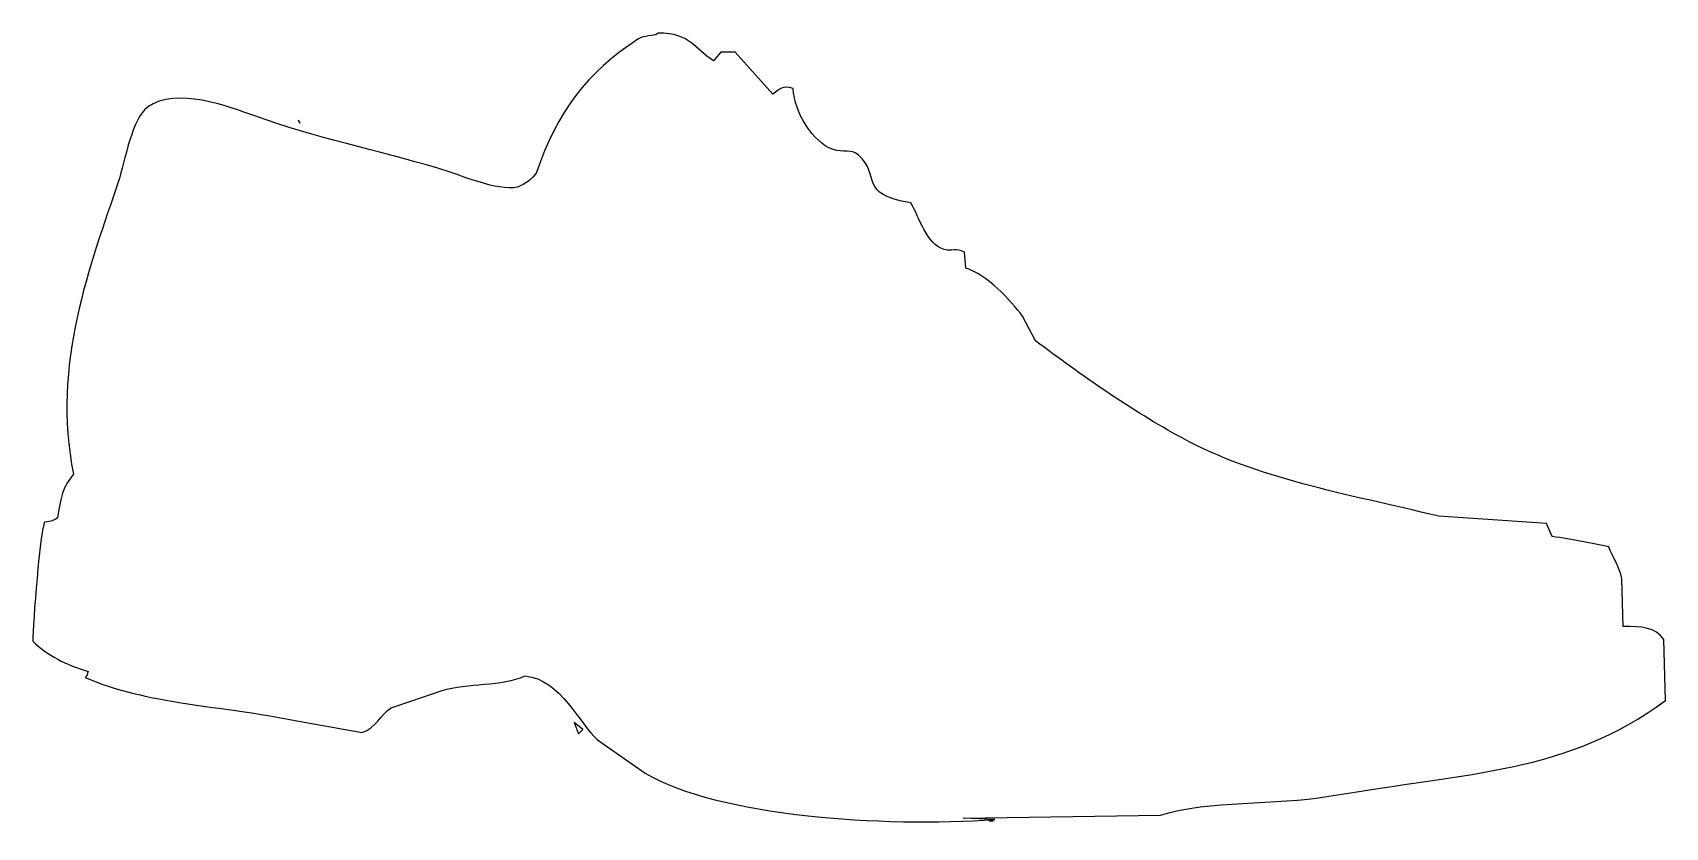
# Model space of a CAD drawing. Header units: centimetres. Extents: x -7 to 7, y -3.4 to 3.4.
import ezdxf

# ---------------------------------------------------------------- set-up
doc = ezdxf.new("R2010")
doc.units = ezdxf.units.CM
doc.header["$MEASUREMENT"] = 0
doc.layers.add('Camada 1', color=7, linetype='Continuous')

msp = doc.modelspace()

# ---------------------------------------------------------------- linework, layer by layer
at = {"layer": 'Camada 1'}
for points, knots in [([(-1.63319, 3.37555), (-1.35818, 3.38058), (-1.32344, 3.23823), (-1.16128, 3.13952), (-1.16128, 3.13952), (-1.16128, 3.13952), (-1.0991, 3.21403), (-1.0991, 3.21403), (-1.0991, 3.21403), (-1.0991, 3.21403), (-0.97491, 3.21403), (-0.97491, 3.21403), (-0.97491, 3.21403), (-0.97491, 3.21403), (-0.65204, 2.85396), (-0.65204, 2.85396), (-0.65204, 2.85396), (-0.59928, 2.89568), (-0.56907, 2.92976), (-0.47816, 2.90365), (-0.47816, 2.90365), (-0.47073, 2.69381), (-0.30602, 2.44058), (-0.14277, 2.38205), (-0.14277, 2.38205), (-0.0449, 2.34683), (0.0173, 2.39049), (0.08075, 2.33236), (0.08075, 2.33236), (0.28001, 2.14959), (0.06752, 2.00219), (0.52782, 1.92247), (0.52782, 1.92247), (0.6055, 1.79568), (0.66159, 1.56909), (0.81346, 1.52507), (0.81346, 1.52507), (0.88336, 1.50478), (0.91265, 1.54113), (0.9874, 1.50025), (0.9874, 1.50025), (0.9874, 1.50025), (0.99973, 1.36365), (0.99973, 1.36365), (0.99973, 1.36365), (1.17954, 1.30949), (1.3788, 1.09229), (1.48416, 0.95384), (1.48416, 0.95384), (1.48416, 0.95384), (1.59595, 0.74273), (1.59595, 0.74273), (1.59595, 0.74273), (1.98663, 0.44735), (2.41388, 0.14702), (2.85042, -0.08933), (2.85042, -0.08933), (3.49701, -0.43948), (4.22461, -0.5601), (5.04863, -0.76005), (5.04863, -0.76005), (5.04863, -0.76005), (5.96777, -0.82215), (5.96777, -0.82215), (5.96777, -0.82215), (5.96777, -0.82215), (6.01738, -0.93391), (6.01738, -0.93391), (6.01738, -0.93391), (6.19341, -0.95397), (6.35853, -0.99569), (6.50181, -1.02085), (6.50181, -1.02085), (6.53459, -1.10972), (6.59277, -1.18285), (6.61357, -1.29406), (6.61357, -1.29406), (6.61357, -1.29406), (6.62601, -1.70387), (6.62601, -1.70387), (6.62601, -1.70387), (6.78413, -1.70183), (6.89824, -1.70929), (6.97383, -1.81566), (6.97383, -1.81566), (6.97383, -1.81566), (6.98616, -2.33723), (6.98616, -2.33723), (6.98616, -2.33723), (6.14957, -2.95657), (5.32466, -2.94797), (4.10485, -3.15688), (4.10485, -3.15688), (3.64283, -3.2361), (3.09025, -3.18495), (2.66419, -3.31838), (2.66419, -3.31838), (2.66419, -3.31838), (0.97498, -3.3432), (0.97498, -3.3432), (0.97498, -3.3432), (0.97498, -3.3432), (1.24819, -3.35556), (1.24819, -3.35556), (1.24819, -3.35556), (0.28341, -3.42261), (-1.11819, -3.32934), (-1.74491, -2.95813), (-1.74491, -2.95813), (-1.74491, -2.95813), (-2.15472, -2.67251), (-2.15472, -2.67251), (-2.15472, -2.67251), (-2.30522, -2.54466), (-2.46365, -2.15448), (-2.77575, -2.12617), (-2.77575, -2.12617), (-2.96715, -2.21399), (-3.26885, -2.18769), (-3.48362, -2.25021), (-3.48362, -2.25021), (-3.48362, -2.25021), (-3.91836, -2.39941), (-3.91836, -2.39941), (-3.91836, -2.39941), (-4.00864, -2.45786), (-4.05571, -2.57181), (-4.16675, -2.61047), (-4.16675, -2.61047), (-4.16675, -2.61047), (-4.72568, -2.5112), (-4.72568, -2.5112), (-4.72568, -2.5112), (-5.38947, -2.37555), (-6.00245, -2.3724), (-6.539, -2.13853), (-6.539, -2.13853), (-6.51336, -2.11419), (-6.52617, -2.13382), (-6.51416, -2.08887), (-6.51416, -2.08887), (-6.69095, -2.03431), (-6.87251, -1.94941), (-6.98607, -1.82799), (-6.98607, -1.82799), (-6.98803, -1.68464), (-6.92193, -0.87443), (-6.88672, -0.80966), (-6.88672, -0.80966), (-6.82277, -0.80577), (-6.81057, -0.79715), (-6.77485, -0.77249), (-6.77485, -0.77249), (-6.74352, -0.56731), (-6.73133, -0.51844), (-6.63832, -0.39993), (-6.63832, -0.39993), (-6.83102, 0.53968), (-6.4919, 1.39707), (-6.25325, 2.10874), (-6.25325, 2.10874), (-6.19774, 2.27458), (-6.13776, 2.64997), (-6.00489, 2.7421), (-6.00489, 2.7421), (-5.76049, 2.92003), (-5.30959, 2.74813), (-5.08591, 2.66759), (-5.08591, 2.66759), (-4.56627, 2.48061), (-4.03988, 2.37239), (-3.52098, 2.22055), (-3.52098, 2.22055), (-3.34485, 2.16901), (-3.00864, 2.01761), (-2.83788, 2.05907), (-2.83788, 2.05907), (-2.77586, 2.0818), (-2.70704, 2.12831), (-2.67643, 2.18334), (-2.67643, 2.18334), (-2.50069, 2.69989), (-2.24217, 3.04226), (-1.80704, 3.32586), (-1.80704, 3.32586), (-1.75218, 3.36161), (-1.67849, 3.34325), (-1.63319, 3.37555)], [0, 0, 0, 0, 0.02083333, 0.02083333, 0.02083333, 0.02083333, 0.04166667, 0.04166667, 0.04166667, 0.04166667, 0.0625, 0.0625, 0.0625, 0.0625, 0.08333333, 0.08333333, 0.08333333, 0.08333333, 0.10416667, 0.10416667, 0.10416667, 0.10416667, 0.125, 0.125, 0.125, 0.125, 0.14583333, 0.14583333, 0.14583333, 0.14583333, 0.16666667, 0.16666667, 0.16666667, 0.16666667, 0.1875, 0.1875, 0.1875, 0.1875, 0.20833333, 0.20833333, 0.20833333, 0.20833333, 0.22916667, 0.22916667, 0.22916667, 0.22916667, 0.25, 0.25, 0.25, 0.25, 0.27083333, 0.27083333, 0.27083333, 0.27083333, 0.29166667, 0.29166667, 0.29166667, 0.29166667, 0.3125, 0.3125, 0.3125, 0.3125, 0.33333333, 0.33333333, 0.33333333, 0.33333333, 0.35416667, 0.35416667, 0.35416667, 0.35416667, 0.375, 0.375, 0.375, 0.375, 0.39583333, 0.39583333, 0.39583333, 0.39583333, 0.41666667, 0.41666667, 0.41666667, 0.41666667, 0.4375, 0.4375, 0.4375, 0.4375, 0.45833333, 0.45833333, 0.45833333, 0.45833333, 0.47916667, 0.47916667, 0.47916667, 0.47916667, 0.5, 0.5, 0.5, 0.5, 0.52083333, 0.52083333, 0.52083333, 0.52083333, 0.54166667, 0.54166667, 0.54166667, 0.54166667, 0.5625, 0.5625, 0.5625, 0.5625, 0.58333333, 0.58333333, 0.58333333, 0.58333333, 0.60416667, 0.60416667, 0.60416667, 0.60416667, 0.625, 0.625, 0.625, 0.625, 0.64583333, 0.64583333, 0.64583333, 0.64583333, 0.66666667, 0.66666667, 0.66666667, 0.66666667, 0.6875, 0.6875, 0.6875, 0.6875, 0.70833333, 0.70833333, 0.70833333, 0.70833333, 0.72916667, 0.72916667, 0.72916667, 0.72916667, 0.75, 0.75, 0.75, 0.75, 0.77083333, 0.77083333, 0.77083333, 0.77083333, 0.79166667, 0.79166667, 0.79166667, 0.79166667, 0.8125, 0.8125, 0.8125, 0.8125, 0.83333333, 0.83333333, 0.83333333, 0.83333333, 0.85416667, 0.85416667, 0.85416667, 0.85416667, 0.875, 0.875, 0.875, 0.875, 0.89583333, 0.89583333, 0.89583333, 0.89583333, 0.91666667, 0.91666667, 0.91666667, 0.91666667, 0.9375, 0.9375, 0.9375, 0.9375, 0.95833333, 0.95833333, 0.95833333, 0.95833333, 1, 1, 1, 1]), ([(-4.71329, 2.63043), (-4.71329, 2.63043), (-4.70088, 2.60559), (-4.70088, 2.60559), (-4.70088, 2.60559), (-4.70088, 2.60559), (-4.71329, 2.63043), (-4.71329, 2.63043)], [0, 0, 0, 0, 0.33333333, 0.33333333, 0.33333333, 0.33333333, 1, 1, 1, 1]), ([(-2.35349, -2.52362), (-2.35349, -2.52362), (-2.27898, -2.58564), (-2.27898, -2.58564), (-2.27898, -2.58564), (-2.27898, -2.58564), (-2.31631, -2.62297), (-2.31631, -2.62297), (-2.31631, -2.62297), (-2.31631, -2.62297), (-2.35349, -2.52362), (-2.35349, -2.52362)], [0, 0, 0, 0, 0.25, 0.25, 0.25, 0.25, 0.5, 0.5, 0.5, 0.5, 1, 1, 1, 1]), ([(1.19854, -3.36812), (1.19854, -3.36812), (1.23579, -3.36812), (1.23579, -3.36812), (1.23579, -3.36812), (1.23579, -3.36812), (1.19854, -3.36812), (1.19854, -3.36812)], [0, 0, 0, 0, 0.33333333, 0.33333333, 0.33333333, 0.33333333, 1, 1, 1, 1])]:
    msp.add_open_spline(points, degree=3, knots=knots, dxfattribs=at)
at = {"layer": 'Camada 1', "lineweight": 9}
for points, knots in [([(-1.63319, 3.37555), (-1.35818, 3.38058), (-1.32344, 3.23823), (-1.16128, 3.13952), (-1.16128, 3.13952), (-1.16128, 3.13952), (-1.0991, 3.21403), (-1.0991, 3.21403), (-1.0991, 3.21403), (-1.0991, 3.21403), (-0.97491, 3.21403), (-0.97491, 3.21403), (-0.97491, 3.21403), (-0.97491, 3.21403), (-0.65204, 2.85396), (-0.65204, 2.85396), (-0.65204, 2.85396), (-0.59928, 2.89568), (-0.56907, 2.92976), (-0.47816, 2.90365), (-0.47816, 2.90365), (-0.47073, 2.69381), (-0.30602, 2.44058), (-0.14277, 2.38205), (-0.14277, 2.38205), (-0.0449, 2.34683), (0.0173, 2.39049), (0.08075, 2.33236), (0.08075, 2.33236), (0.28001, 2.14959), (0.06752, 2.00219), (0.52782, 1.92247), (0.52782, 1.92247), (0.6055, 1.79568), (0.66159, 1.56909), (0.81346, 1.52507), (0.81346, 1.52507), (0.88336, 1.50478), (0.91265, 1.54113), (0.9874, 1.50025), (0.9874, 1.50025), (0.9874, 1.50025), (0.99973, 1.36365), (0.99973, 1.36365), (0.99973, 1.36365), (1.17954, 1.30949), (1.3788, 1.09229), (1.48416, 0.95384), (1.48416, 0.95384), (1.48416, 0.95384), (1.59595, 0.74273), (1.59595, 0.74273), (1.59595, 0.74273), (1.98663, 0.44735), (2.41388, 0.14702), (2.85042, -0.08933), (2.85042, -0.08933), (3.49701, -0.43948), (4.22461, -0.5601), (5.04863, -0.76005), (5.04863, -0.76005), (5.04863, -0.76005), (5.96777, -0.82215), (5.96777, -0.82215), (5.96777, -0.82215), (5.96777, -0.82215), (6.01738, -0.93391), (6.01738, -0.93391), (6.01738, -0.93391), (6.19341, -0.95397), (6.35853, -0.99569), (6.50181, -1.02085), (6.50181, -1.02085), (6.53459, -1.10972), (6.59277, -1.18285), (6.61357, -1.29406), (6.61357, -1.29406), (6.61357, -1.29406), (6.62601, -1.70387), (6.62601, -1.70387), (6.62601, -1.70387), (6.78413, -1.70183), (6.89824, -1.70929), (6.97383, -1.81566), (6.97383, -1.81566), (6.97383, -1.81566), (6.98616, -2.33723), (6.98616, -2.33723), (6.98616, -2.33723), (6.14957, -2.95657), (5.32466, -2.94797), (4.10485, -3.15688), (4.10485, -3.15688), (3.64283, -3.2361), (3.09025, -3.18495), (2.66419, -3.31838), (2.66419, -3.31838), (2.66419, -3.31838), (0.97498, -3.3432), (0.97498, -3.3432), (0.97498, -3.3432), (0.97498, -3.3432), (1.24819, -3.35556), (1.24819, -3.35556), (1.24819, -3.35556), (0.28341, -3.42261), (-1.11819, -3.32934), (-1.74491, -2.95813), (-1.74491, -2.95813), (-1.74491, -2.95813), (-2.15472, -2.67251), (-2.15472, -2.67251), (-2.15472, -2.67251), (-2.30522, -2.54466), (-2.46365, -2.15448), (-2.77575, -2.12617), (-2.77575, -2.12617), (-2.96715, -2.21399), (-3.26885, -2.18769), (-3.48362, -2.25021), (-3.48362, -2.25021), (-3.48362, -2.25021), (-3.91836, -2.39941), (-3.91836, -2.39941), (-3.91836, -2.39941), (-4.00864, -2.45786), (-4.05571, -2.57181), (-4.16675, -2.61047), (-4.16675, -2.61047), (-4.16675, -2.61047), (-4.72568, -2.5112), (-4.72568, -2.5112), (-4.72568, -2.5112), (-5.38947, -2.37555), (-6.00245, -2.3724), (-6.539, -2.13853), (-6.539, -2.13853), (-6.51336, -2.11419), (-6.52617, -2.13382), (-6.51416, -2.08887), (-6.51416, -2.08887), (-6.69095, -2.03431), (-6.87251, -1.94941), (-6.98607, -1.82799), (-6.98607, -1.82799), (-6.98803, -1.68464), (-6.92193, -0.87443), (-6.88672, -0.80966), (-6.88672, -0.80966), (-6.82277, -0.80577), (-6.81057, -0.79715), (-6.77485, -0.77249), (-6.77485, -0.77249), (-6.74352, -0.56731), (-6.73133, -0.51844), (-6.63832, -0.39993), (-6.63832, -0.39993), (-6.83102, 0.53968), (-6.4919, 1.39707), (-6.25325, 2.10874), (-6.25325, 2.10874), (-6.19774, 2.27458), (-6.13776, 2.64997), (-6.00489, 2.7421), (-6.00489, 2.7421), (-5.76049, 2.92003), (-5.30959, 2.74813), (-5.08591, 2.66759), (-5.08591, 2.66759), (-4.56627, 2.48061), (-4.03988, 2.37239), (-3.52098, 2.22055), (-3.52098, 2.22055), (-3.34485, 2.16901), (-3.00864, 2.01761), (-2.83788, 2.05907), (-2.83788, 2.05907), (-2.77586, 2.0818), (-2.70704, 2.12831), (-2.67643, 2.18334), (-2.67643, 2.18334), (-2.50069, 2.69989), (-2.24217, 3.04226), (-1.80704, 3.32586), (-1.80704, 3.32586), (-1.75218, 3.36161), (-1.67849, 3.34325), (-1.63319, 3.37555)], [0, 0, 0, 0, 0.02083333, 0.02083333, 0.02083333, 0.02083333, 0.04166667, 0.04166667, 0.04166667, 0.04166667, 0.0625, 0.0625, 0.0625, 0.0625, 0.08333333, 0.08333333, 0.08333333, 0.08333333, 0.10416667, 0.10416667, 0.10416667, 0.10416667, 0.125, 0.125, 0.125, 0.125, 0.14583333, 0.14583333, 0.14583333, 0.14583333, 0.16666667, 0.16666667, 0.16666667, 0.16666667, 0.1875, 0.1875, 0.1875, 0.1875, 0.20833333, 0.20833333, 0.20833333, 0.20833333, 0.22916667, 0.22916667, 0.22916667, 0.22916667, 0.25, 0.25, 0.25, 0.25, 0.27083333, 0.27083333, 0.27083333, 0.27083333, 0.29166667, 0.29166667, 0.29166667, 0.29166667, 0.3125, 0.3125, 0.3125, 0.3125, 0.33333333, 0.33333333, 0.33333333, 0.33333333, 0.35416667, 0.35416667, 0.35416667, 0.35416667, 0.375, 0.375, 0.375, 0.375, 0.39583333, 0.39583333, 0.39583333, 0.39583333, 0.41666667, 0.41666667, 0.41666667, 0.41666667, 0.4375, 0.4375, 0.4375, 0.4375, 0.45833333, 0.45833333, 0.45833333, 0.45833333, 0.47916667, 0.47916667, 0.47916667, 0.47916667, 0.5, 0.5, 0.5, 0.5, 0.52083333, 0.52083333, 0.52083333, 0.52083333, 0.54166667, 0.54166667, 0.54166667, 0.54166667, 0.5625, 0.5625, 0.5625, 0.5625, 0.58333333, 0.58333333, 0.58333333, 0.58333333, 0.60416667, 0.60416667, 0.60416667, 0.60416667, 0.625, 0.625, 0.625, 0.625, 0.64583333, 0.64583333, 0.64583333, 0.64583333, 0.66666667, 0.66666667, 0.66666667, 0.66666667, 0.6875, 0.6875, 0.6875, 0.6875, 0.70833333, 0.70833333, 0.70833333, 0.70833333, 0.72916667, 0.72916667, 0.72916667, 0.72916667, 0.75, 0.75, 0.75, 0.75, 0.77083333, 0.77083333, 0.77083333, 0.77083333, 0.79166667, 0.79166667, 0.79166667, 0.79166667, 0.8125, 0.8125, 0.8125, 0.8125, 0.83333333, 0.83333333, 0.83333333, 0.83333333, 0.85416667, 0.85416667, 0.85416667, 0.85416667, 0.875, 0.875, 0.875, 0.875, 0.89583333, 0.89583333, 0.89583333, 0.89583333, 0.91666667, 0.91666667, 0.91666667, 0.91666667, 0.9375, 0.9375, 0.9375, 0.9375, 0.95833333, 0.95833333, 0.95833333, 0.95833333, 1, 1, 1, 1]), ([(-4.71329, 2.63043), (-4.71329, 2.63043), (-4.70088, 2.60559), (-4.70088, 2.60559), (-4.70088, 2.60559), (-4.70088, 2.60559), (-4.71329, 2.63043), (-4.71329, 2.63043)], [0, 0, 0, 0, 0.33333333, 0.33333333, 0.33333333, 0.33333333, 1, 1, 1, 1]), ([(-2.35349, -2.52362), (-2.35349, -2.52362), (-2.27898, -2.58564), (-2.27898, -2.58564), (-2.27898, -2.58564), (-2.27898, -2.58564), (-2.31631, -2.62297), (-2.31631, -2.62297), (-2.31631, -2.62297), (-2.31631, -2.62297), (-2.35349, -2.52362), (-2.35349, -2.52362)], [0, 0, 0, 0, 0.25, 0.25, 0.25, 0.25, 0.5, 0.5, 0.5, 0.5, 1, 1, 1, 1]), ([(1.19854, -3.36812), (1.19854, -3.36812), (1.23579, -3.36812), (1.23579, -3.36812), (1.23579, -3.36812), (1.23579, -3.36812), (1.19854, -3.36812), (1.19854, -3.36812)], [0, 0, 0, 0, 0.33333333, 0.33333333, 0.33333333, 0.33333333, 1, 1, 1, 1])]:
    msp.add_open_spline(points, degree=3, knots=knots, dxfattribs=at)

doc.saveas('drawing.dxf')
